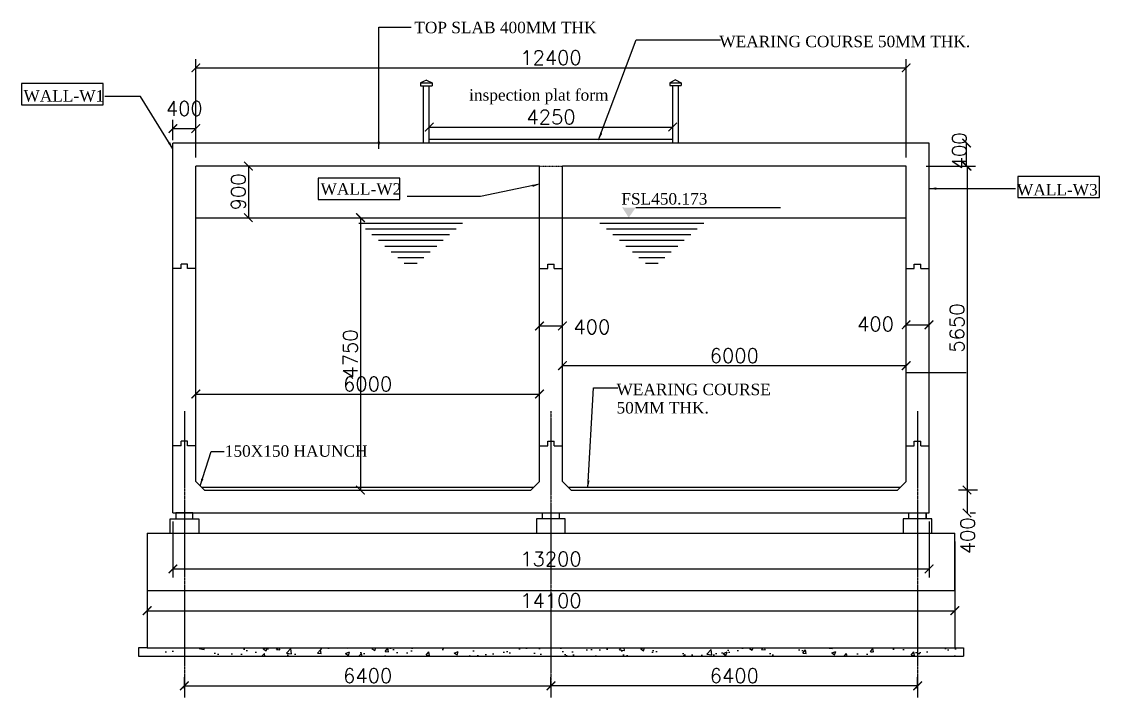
# Model space of a CAD drawing. Header units: inches. Extents: x -400915 to 515323, y 79868 to 577806.
# Drawn here: x 170641 to 189458, y 294539 to 306326 of the extents above; entities that cross this region are included whole.
import ezdxf

# ---------------------------------------------------------------- set-up
doc = ezdxf.new("R2010")
doc.units = ezdxf.units.IN
doc.header["$LTSCALE"] = 0.315
doc.header["$MEASUREMENT"] = 0
doc.linetypes.add('ACAD_ISO03W100', pattern=[30, 12, -18])
doc.linetypes.add('CENTER', pattern=[50.8, 31.75, -6.35, 6.35, -6.35])
doc.layers.get('0').update_dxf_attribs({"color": 9})
for name, color, linetype in [('CL', 5, 'CENTER'), ('rec', 7, 'Continuous'), ('stru', 2, 'Continuous')]:
    doc.layers.add(name, color=color, linetype=linetype)
for name, color, linetype, lineweight in [('crass barrier', 1, 'Continuous', 20), ('DIM', 1, 'Continuous', 20), ('STRUC', 2, 'Continuous', 20)]:
    doc.layers.add(name, color=color, linetype=linetype, lineweight=lineweight)
doc.styles.add('ROMANS', font='ROMANS')
doc.styles.get("Standard").update_dxf_attribs({"font": 'romantic.ttf'})
doc.dimstyles.new('75', dxfattribs={"dimscale": 0, "dimtxt": 2.5, "dimasz": 2.5, "dimexe": 1.5, "dimexo": 1.5, "dimgap": 1, "dimtad": 1, "dimdec": 0, "dimzin": 0, "dimdsep": 46, "dimtxsty": 'ROMANS', "dimblk": 'ARCHTICK', "dimcen": -0.75, "dimclrd": 1, "dimclre": 1, "dimclrt": 3, "dimadec": 0, "dimazin": 0, "dimtfac": 1, "dimtdec": 0, "dimtofl": 0, "dimtmove": 0, "dimatfit": 3, "dimfxl": 1, "dimtolj": 1, "dimtzin": 0, "dimarcsym": 0})
doc.dimstyles.new('kri', dxfattribs={"dimtxt": 150, "dimasz": 125, "dimexe": 0.18, "dimexo": 0.0625, "dimgap": 0.09, "dimtad": 1, "dimdec": 0, "dimrnd": 1, "dimzin": 0, "dimdsep": 46, "dimtxsty": 'Standard', "dimblk": 'OBLIQUE', "dimcen": 0.09, "dimclrd": 1, "dimclre": 5, "dimclrt": 3, "dimadec": 0, "dimazin": 0, "dimtfac": 1, "dimtdec": 0, "dimtofl": 0, "dimtmove": 2, "dimatfit": 3, "dimfxl": 1, "dimtolj": 1, "dimtzin": 0, "dimarcsym": 0})

# ---------------------------------------------------------------- blocks, each defined once
blk = doc.blocks.new('_ArchTick')
at = {"layer": 'crass barrier', "color": 0, "const_width": 0.15}
blk.add_lwpolyline([(-0.5, -0.5), (0.5, 0.5)], dxfattribs=at)
blk = doc.blocks.new('*D61')
at = {"layer": 'Defpoints', "color": 0, "linetype": 'Continuous', "transparency": 16777216}
for p in [(186283, 303806), (187146, 298156), (187479, 298156)]:
    blk.add_point(p, dxfattribs=at)
at = {"layer": 'STRUC', "color": 1, "linetype": 'Continuous', "lineweight": -2, "transparency": 16777216}
for p, q in [((186433, 303806), (187296, 303806)), ((187146, 303806), (187146, 298156)), ((187329, 298156), (186996, 298156))]:
    blk.add_line(p, q, dxfattribs=at)
at = {"layer": 'STRUC', "color": 1, "linetype": 'Continuous', "lineweight": -2, "transparency": 16777216, "xscale": 150, "yscale": 150, "zscale": 150}
for p, rotation in [((187146, 303806), 90), ((187146, 298156), 270)]:
    blk.add_blockref('_ArchTick', p, dxfattribs=dict(at, rotation=rotation))
at = {"layer": 'STRUC', "color": 3, "linetype": 'Continuous', "transparency": 16777216, "insert": (186971, 300981), "char_height": 250, "attachment_point": 5, "rotation": 90, "style": 'ROMANS'}
blk.add_mtext('\\A1;5650', dxfattribs=at)
blk = doc.blocks.new('*D62')
at = {"layer": 'Defpoints', "color": 0, "transparency": 16777216}
for p in [(175447, 303806), (174336, 302906), (174601, 302906)]:
    blk.add_point(p, dxfattribs=at)
at = {"layer": 'stru', "color": 1, "lineweight": -2, "transparency": 16777216}
for p, q in [((175297, 303806), (174451, 303806)), ((174601, 303806), (174601, 302906)), ((174486, 302906), (174751, 302906))]:
    blk.add_line(p, q, dxfattribs=at)
at = {"layer": 'stru', "color": 1, "lineweight": -2, "transparency": 16777216, "xscale": 150, "yscale": 150, "zscale": 150}
for p, rotation in [((174601, 303806), 90), ((174601, 302906), 270)]:
    blk.add_blockref('_ArchTick', p, dxfattribs=dict(at, rotation=rotation))
at = {"layer": 'stru', "color": 3, "transparency": 16777216, "insert": (174426, 303356), "char_height": 250, "attachment_point": 5, "rotation": 90, "style": 'ROMANS'}
blk.add_mtext('\\A1;900', dxfattribs=at)
blk = doc.blocks.new('*D70')
at = {"layer": 'Defpoints', "color": 0, "linetype": 'Continuous', "transparency": 16777216}
for p in [(175806, 302906), (175806, 298156), (176557, 298156)]:
    blk.add_point(p, dxfattribs=at)
at = {"layer": 'STRUC', "color": 1, "linetype": 'Continuous', "lineweight": -2, "transparency": 16777216}
for p, q in [((175956, 302906), (176707, 302906)), ((176557, 302906), (176557, 298156)), ((175956, 298156), (176707, 298156))]:
    blk.add_line(p, q, dxfattribs=at)
at = {"layer": 'STRUC', "color": 1, "linetype": 'Continuous', "lineweight": -2, "transparency": 16777216, "xscale": 150, "yscale": 150, "zscale": 150}
for p, rotation in [((176557, 302906), 90), ((176557, 298156), 270)]:
    blk.add_blockref('_ArchTick', p, dxfattribs=dict(at, rotation=rotation))
at = {"layer": 'STRUC', "color": 3, "linetype": 'Continuous', "transparency": 16777216, "insert": (176382, 300531), "char_height": 250, "attachment_point": 5, "rotation": 90, "style": 'ROMANS'}
blk.add_mtext('\\A1;4750', dxfattribs=at)
blk = doc.blocks.new('*D63')
at = {"layer": 'Defpoints', "color": 0, "linetype": 'Continuous', "transparency": 16777216}
for p in [(182008, 304487), (177758, 304268), (182008, 304206)]:
    blk.add_point(p, dxfattribs=at)
at = {"layer": 'STRUC', "color": 1, "linetype": 'Continuous', "lineweight": -2, "transparency": 16777216}
for p, q in [((177758, 304418), (177758, 304637)), ((177758, 304487), (182008, 304487)), ((182008, 304356), (182008, 304637))]:
    blk.add_line(p, q, dxfattribs=at)
at = {"layer": 'STRUC', "color": 1, "linetype": 'Continuous', "lineweight": -2, "transparency": 16777216, "xscale": 150, "yscale": 150, "zscale": 150, "rotation": 180}
blk.add_blockref('_ArchTick', (177758, 304487), dxfattribs=at)
at = {"layer": 'STRUC', "color": 1, "linetype": 'Continuous', "lineweight": -2, "transparency": 16777216, "xscale": 150, "yscale": 150, "zscale": 150}
blk.add_blockref('_ArchTick', (182008, 304487), dxfattribs=at)
at = {"layer": 'STRUC', "color": 3, "linetype": 'Continuous', "transparency": 16777216, "insert": (179883, 304662), "char_height": 250, "attachment_point": 5, "style": 'ROMANS'}
blk.add_mtext('\\A1;4250', dxfattribs=at)
blk = doc.blocks.new('*D64')
at = {"layer": 'Defpoints', "color": 0, "linetype": 'Continuous', "transparency": 16777216}
for p in [(173683, 304460), (173283, 304106), (173683, 304106)]:
    blk.add_point(p, dxfattribs=at)
at = {"layer": 'STRUC', "color": 1, "linetype": 'Continuous', "lineweight": -2, "transparency": 16777216}
for p, q in [((173283, 304256), (173283, 304610)), ((173283, 304460), (173683, 304460)), ((173683, 304256), (173683, 304610))]:
    blk.add_line(p, q, dxfattribs=at)
at = {"layer": 'STRUC', "color": 1, "linetype": 'Continuous', "lineweight": -2, "transparency": 16777216, "xscale": 150, "yscale": 150, "zscale": 150, "rotation": 180}
blk.add_blockref('_ArchTick', (173283, 304460), dxfattribs=at)
at = {"layer": 'STRUC', "color": 1, "linetype": 'Continuous', "lineweight": -2, "transparency": 16777216, "xscale": 150, "yscale": 150, "zscale": 150}
blk.add_blockref('_ArchTick', (173683, 304460), dxfattribs=at)
at = {"layer": 'STRUC', "color": 3, "linetype": 'Continuous', "transparency": 16777216, "insert": (173483, 304810), "char_height": 250, "attachment_point": 5, "style": 'ROMANS'}
blk.add_mtext('\\A1;400', dxfattribs=at)
blk = doc.blocks.new('*D65')
at = {"layer": 'Defpoints', "color": 0, "linetype": 'Continuous', "transparency": 16777216}
for p in [(179683, 300923), (180083, 301017), (180083, 300923)]:
    blk.add_point(p, dxfattribs=at)
at = {"layer": 'STRUC', "color": 1, "linetype": 'Continuous', "lineweight": -2, "transparency": 16777216}
for p, q in [((179683, 301073), (179683, 301167)), ((180083, 301073), (180083, 301167)), ((179683, 301017), (180083, 301017))]:
    blk.add_line(p, q, dxfattribs=at)
at = {"layer": 'STRUC', "color": 1, "linetype": 'Continuous', "lineweight": -2, "transparency": 16777216, "xscale": 150, "yscale": 150, "zscale": 150, "rotation": 180}
blk.add_blockref('_ArchTick', (179683, 301017), dxfattribs=at)
at = {"layer": 'STRUC', "color": 1, "linetype": 'Continuous', "lineweight": -2, "transparency": 16777216, "xscale": 150, "yscale": 150, "zscale": 150}
blk.add_blockref('_ArchTick', (180083, 301017), dxfattribs=at)
at = {"layer": 'STRUC', "color": 3, "linetype": 'Continuous', "transparency": 16777216, "insert": (180597, 301002), "char_height": 250, "attachment_point": 5, "style": 'ROMANS'}
blk.add_mtext('\\A1;400', dxfattribs=at)
blk = doc.blocks.new('*D66')
at = {"layer": 'Defpoints', "color": 0, "linetype": 'Continuous', "transparency": 16777216}
for p in [(186083, 300881), (186483, 301038), (186483, 300881)]:
    blk.add_point(p, dxfattribs=at)
at = {"layer": 'STRUC', "color": 1, "linetype": 'Continuous', "lineweight": -2, "transparency": 16777216}
for p, q in [((186083, 301031), (186083, 301188)), ((186483, 301031), (186483, 301188)), ((186083, 301038), (186483, 301038))]:
    blk.add_line(p, q, dxfattribs=at)
at = {"layer": 'STRUC', "color": 1, "linetype": 'Continuous', "lineweight": -2, "transparency": 16777216, "xscale": 150, "yscale": 150, "zscale": 150, "rotation": 180}
blk.add_blockref('_ArchTick', (186083, 301038), dxfattribs=at)
at = {"layer": 'STRUC', "color": 1, "linetype": 'Continuous', "lineweight": -2, "transparency": 16777216, "xscale": 150, "yscale": 150, "zscale": 150}
blk.add_blockref('_ArchTick', (186483, 301038), dxfattribs=at)
at = {"layer": 'STRUC', "color": 3, "linetype": 'Continuous', "transparency": 16777216, "insert": (185549, 301052), "char_height": 250, "attachment_point": 5, "style": 'ROMANS'}
blk.add_mtext('\\A1;400', dxfattribs=at)
blk = doc.blocks.new('*D67')
at = {"layer": 'Defpoints', "color": 0, "linetype": 'Continuous', "transparency": 16777216}
for p in [(179883, 294741), (173483, 294539), (179883, 294576)]:
    blk.add_point(p, dxfattribs=at)
at = {"layer": 'STRUC', "color": 1, "linetype": 'Continuous', "lineweight": -2, "transparency": 16777216}
for p, q in [((173483, 294689), (173483, 294891)), ((179883, 294726), (179883, 294891)), ((173483, 294741), (179883, 294741))]:
    blk.add_line(p, q, dxfattribs=at)
at = {"layer": 'STRUC', "color": 1, "linetype": 'Continuous', "lineweight": -2, "transparency": 16777216, "xscale": 150, "yscale": 150, "zscale": 150, "rotation": 180}
blk.add_blockref('_ArchTick', (173483, 294741), dxfattribs=at)
at = {"layer": 'STRUC', "color": 1, "linetype": 'Continuous', "lineweight": -2, "transparency": 16777216, "xscale": 150, "yscale": 150, "zscale": 150}
blk.add_blockref('_ArchTick', (179883, 294741), dxfattribs=at)
at = {"layer": 'STRUC', "color": 3, "linetype": 'Continuous', "transparency": 16777216, "insert": (176683, 294916), "char_height": 250, "attachment_point": 5, "style": 'ROMANS'}
blk.add_mtext('\\A1;6400', dxfattribs=at)
blk = doc.blocks.new('*D71')
at = {"layer": 'Defpoints', "color": 0, "linetype": 'Continuous', "transparency": 16777216}
for p in [(187138, 304206), (187138, 304206), (186493, 303806)]:
    blk.add_point(p, dxfattribs=at)
at = {"layer": 'STRUC', "color": 1, "linetype": 'Continuous', "lineweight": -2, "transparency": 16777216}
for p, q in [((187138, 303806), (187138, 304206)), ((186643, 303806), (187288, 303806))]:
    blk.add_line(p, q, dxfattribs=at)
at = {"layer": 'STRUC', "color": 1, "linetype": 'Continuous', "lineweight": -2, "transparency": 16777216, "xscale": 150, "yscale": 150, "zscale": 150}
for p, rotation in [((187138, 304206), 90), ((187138, 303806), 270)]:
    blk.add_blockref('_ArchTick', p, dxfattribs=dict(at, rotation=rotation))
at = {"layer": 'STRUC', "color": 3, "linetype": 'Continuous', "transparency": 16777216, "insert": (187013, 304072), "char_height": 250, "attachment_point": 5, "rotation": 90, "style": 'ROMANS'}
blk.add_mtext('\\A1;400', dxfattribs=at)
blk = doc.blocks.new('*D68')
at = {"layer": 'Defpoints', "color": 0, "linetype": 'Continuous', "transparency": 16777216}
for p in [(187146, 298156), (187049, 297756), (187146, 297756)]:
    blk.add_point(p, dxfattribs=at)
at = {"layer": 'STRUC', "color": 1, "linetype": 'Continuous', "lineweight": -2, "transparency": 16777216}
for p, q in [((187146, 298156), (187146, 297756)), ((187199, 297756), (187296, 297756))]:
    blk.add_line(p, q, dxfattribs=at)
at = {"layer": 'STRUC', "color": 1, "linetype": 'Continuous', "lineweight": -2, "transparency": 16777216, "xscale": 150, "yscale": 150, "zscale": 150}
for p, rotation in [((187146, 298156), 90), ((187146, 297756), 270)]:
    blk.add_blockref('_ArchTick', p, dxfattribs=dict(at, rotation=rotation))
at = {"layer": 'STRUC', "color": 3, "linetype": 'Continuous', "transparency": 16777216, "insert": (187155, 297359), "char_height": 250, "attachment_point": 5, "rotation": 90, "style": 'ROMANS'}
blk.add_mtext('\\A1;400', dxfattribs=at)
blk = doc.blocks.new('*D72')
at = {"layer": 'Defpoints', "color": 0, "linetype": 'Continuous', "transparency": 16777216}
for p in [(173283, 297756), (186483, 297756), (186483, 296780)]:
    blk.add_point(p, dxfattribs=at)
at = {"layer": 'STRUC', "color": 1, "linetype": 'Continuous', "lineweight": -2, "transparency": 16777216}
for p, q in [((173283, 297606), (173283, 296630)), ((186483, 297606), (186483, 296630)), ((173283, 296780), (186483, 296780))]:
    blk.add_line(p, q, dxfattribs=at)
at = {"layer": 'STRUC', "color": 1, "linetype": 'Continuous', "lineweight": -2, "transparency": 16777216, "xscale": 150, "yscale": 150, "zscale": 150, "rotation": 180}
blk.add_blockref('_ArchTick', (173283, 296780), dxfattribs=at)
at = {"layer": 'STRUC', "color": 1, "linetype": 'Continuous', "lineweight": -2, "transparency": 16777216, "xscale": 150, "yscale": 150, "zscale": 150}
blk.add_blockref('_ArchTick', (186483, 296780), dxfattribs=at)
at = {"layer": 'STRUC', "color": 3, "linetype": 'Continuous', "transparency": 16777216, "insert": (179883, 296955), "char_height": 250, "attachment_point": 5, "style": 'ROMANS'}
blk.add_mtext('\\A1;13200', dxfattribs=at)
blk = doc.blocks.new('*D69')
at = {"layer": 'Defpoints', "color": 0, "linetype": 'Continuous', "transparency": 16777216}
for p in [(179883, 294741), (179883, 294576), (186283, 294540)]:
    blk.add_point(p, dxfattribs=at)
at = {"layer": 'STRUC', "color": 1, "linetype": 'Continuous', "lineweight": -2, "transparency": 16777216}
for p, q in [((179883, 294726), (179883, 294891)), ((186283, 294690), (186283, 294891)), ((186283, 294741), (179883, 294741))]:
    blk.add_line(p, q, dxfattribs=at)
at = {"layer": 'STRUC', "color": 1, "linetype": 'Continuous', "lineweight": -2, "transparency": 16777216, "xscale": 150, "yscale": 150, "zscale": 150, "rotation": 180}
blk.add_blockref('_ArchTick', (179883, 294741), dxfattribs=at)
at = {"layer": 'STRUC', "color": 1, "linetype": 'Continuous', "lineweight": -2, "transparency": 16777216, "xscale": 150, "yscale": 150, "zscale": 150}
blk.add_blockref('_ArchTick', (186283, 294741), dxfattribs=at)
at = {"layer": 'STRUC', "color": 3, "linetype": 'Continuous', "transparency": 16777216, "insert": (183083, 294916), "char_height": 250, "attachment_point": 5, "style": 'ROMANS'}
blk.add_mtext('\\A1;6400', dxfattribs=at)
blk = doc.blocks.new('_Oblique')
at = {"color": 0, "linetype": 'ByBlock', "lineweight": -2}
blk.add_line((-0.5, -0.5), (0.5, 0.5), dxfattribs=at)
blk = doc.blocks.new('*D73')
at = {"layer": 'Defpoints', "color": 0, "linetype": 'Continuous', "transparency": 16777216}
for p in [(179683, 299830), (173683, 299584), (179683, 299584)]:
    blk.add_point(p, dxfattribs=at)
at = {"layer": 'STRUC', "color": 1, "linetype": 'Continuous', "lineweight": -2, "transparency": 16777216}
for p, q in [((173683, 299734), (173683, 299980)), ((179683, 299734), (179683, 299980)), ((173683, 299830), (179683, 299830))]:
    blk.add_line(p, q, dxfattribs=at)
at = {"layer": 'STRUC', "color": 1, "linetype": 'Continuous', "lineweight": -2, "transparency": 16777216, "xscale": 150, "yscale": 150, "zscale": 150, "rotation": 180}
blk.add_blockref('_ArchTick', (173683, 299830), dxfattribs=at)
at = {"layer": 'STRUC', "color": 1, "linetype": 'Continuous', "lineweight": -2, "transparency": 16777216, "xscale": 150, "yscale": 150, "zscale": 150}
blk.add_blockref('_ArchTick', (179683, 299830), dxfattribs=at)
at = {"layer": 'STRUC', "color": 3, "linetype": 'Continuous', "transparency": 16777216, "insert": (176683, 300005), "char_height": 250, "attachment_point": 5, "style": 'ROMANS'}
blk.add_mtext('\\A1;6000', dxfattribs=at)
blk = doc.blocks.new('*D74')
at = {"layer": 'Defpoints', "color": 0, "linetype": 'Continuous', "transparency": 16777216}
for p in [(186083, 300325), (180083, 299937), (186083, 299937)]:
    blk.add_point(p, dxfattribs=at)
at = {"layer": 'STRUC', "color": 1, "linetype": 'Continuous', "lineweight": -2, "transparency": 16777216}
for p, q in [((180083, 300087), (180083, 300475)), ((180083, 300325), (186083, 300325)), ((186083, 300087), (186083, 300475))]:
    blk.add_line(p, q, dxfattribs=at)
at = {"layer": 'STRUC', "color": 1, "linetype": 'Continuous', "lineweight": -2, "transparency": 16777216, "xscale": 150, "yscale": 150, "zscale": 150, "rotation": 180}
blk.add_blockref('_ArchTick', (180083, 300325), dxfattribs=at)
at = {"layer": 'STRUC', "color": 1, "linetype": 'Continuous', "lineweight": -2, "transparency": 16777216, "xscale": 150, "yscale": 150, "zscale": 150}
blk.add_blockref('_ArchTick', (186083, 300325), dxfattribs=at)
at = {"layer": 'STRUC', "color": 3, "linetype": 'Continuous', "transparency": 16777216, "insert": (183083, 300500), "char_height": 250, "attachment_point": 5, "style": 'ROMANS'}
blk.add_mtext('\\A1;6000', dxfattribs=at)
blk = doc.blocks.new('*D75')
at = {"layer": 'Defpoints', "color": 0, "linetype": 'Continuous', "transparency": 16777216}
for p in [(172833, 297406), (186933, 297406), (186933, 296052)]:
    blk.add_point(p, dxfattribs=at)
at = {"layer": 'STRUC', "color": 1, "linetype": 'Continuous', "lineweight": -2, "transparency": 16777216}
for p, q in [((172833, 297256), (172833, 295902)), ((186933, 297256), (186933, 295902)), ((172833, 296052), (186933, 296052))]:
    blk.add_line(p, q, dxfattribs=at)
at = {"layer": 'STRUC', "color": 1, "linetype": 'Continuous', "lineweight": -2, "transparency": 16777216, "xscale": 150, "yscale": 150, "zscale": 150, "rotation": 180}
blk.add_blockref('_ArchTick', (172833, 296052), dxfattribs=at)
at = {"layer": 'STRUC', "color": 1, "linetype": 'Continuous', "lineweight": -2, "transparency": 16777216, "xscale": 150, "yscale": 150, "zscale": 150}
blk.add_blockref('_ArchTick', (186933, 296052), dxfattribs=at)
at = {"layer": 'STRUC', "color": 3, "linetype": 'Continuous', "transparency": 16777216, "insert": (179883, 296227), "char_height": 250, "attachment_point": 5, "style": 'ROMANS'}
blk.add_mtext('\\A1;14100', dxfattribs=at)
blk = doc.blocks.new('*D76')
at = {"layer": 'Defpoints', "color": 0, "linetype": 'Continuous', "transparency": 16777216}
for p in [(186083, 305519), (173683, 303806), (186083, 303806)]:
    blk.add_point(p, dxfattribs=at)
at = {"layer": 'STRUC', "color": 1, "linetype": 'Continuous', "lineweight": -2, "transparency": 16777216}
for p, q in [((173683, 303956), (173683, 305669)), ((186083, 303956), (186083, 305669)), ((173683, 305519), (186083, 305519))]:
    blk.add_line(p, q, dxfattribs=at)
at = {"layer": 'STRUC', "color": 1, "linetype": 'Continuous', "lineweight": -2, "transparency": 16777216, "xscale": 150, "yscale": 150, "zscale": 150, "rotation": 180}
blk.add_blockref('_ArchTick', (173683, 305519), dxfattribs=at)
at = {"layer": 'STRUC', "color": 1, "linetype": 'Continuous', "lineweight": -2, "transparency": 16777216, "xscale": 150, "yscale": 150, "zscale": 150}
blk.add_blockref('_ArchTick', (186083, 305519), dxfattribs=at)
at = {"layer": 'STRUC', "color": 3, "linetype": 'Continuous', "transparency": 16777216, "insert": (179883, 305694), "char_height": 250, "attachment_point": 5, "style": 'ROMANS'}
blk.add_mtext('\\A1;12400', dxfattribs=at)

msp = doc.modelspace()

# ---------------------------------------------------------------- hatches: boundary and pattern name
at = {"ltscale": 0.5}
h = msp.add_hatch(dxfattribs=at)
h.set_pattern_fill('AR-CONC', color=256, scale=100, style=0)
h.set_pattern_definition([(50, (-459.3, -88.34), (717.2602, -62.7521), [75, -825]), (355, (-459.3, -88.34), (-138.7513, 752.1921), [60, -660]), (100.4514, (-399.5, -93.6), (578.5094, 689.4395), [63.7402, -701.1421]), (46.1842, (-459.3, 111.7), (1067.241, -165.519), [112.5, -1237.5]), (96.6356, (-370.4, 97.9), (934.6627, 974.118), [95.6103, -1051.713]), (351.1842, (-459.3, 111.7), (934.662, 974.1186), [90, -990]), (21, (-359.3, 61.66), (596.9071, -402.6189), [75, -825]), (326, (-359.3, 61.66), (243.3153, 725.15), [60, -660]), (71.4514, (-309.55, 28.1), (840.2226, 322.5305), [63.7402, -701.1421]), (37.5, (-459.3, -88.34), (12.15986, 332.89385), [0, -652, 0, -670, 0, -662.5]), (7.5, (-459.3, -88.34), (263.06954, 394.4117), [0, -382, 0, -637, 0, -252.5]), (327.5, (-682.3, -88.34), (533.82244, -22.55487), [0, -250, 0, -780, 0, -1035]), (317.5, (-782.3, -88.34), (583.1862, 100.105), [0, -325, 0, -518, 0, -735])])
h.paths.add_polyline_path([(172833.1, 295405.7), (172683.1, 295405.7), (172683.1, 295255.7), (187083.1, 295255.7), (187083.1, 295405.7)])
at = {"layer": 'rec', "ltscale": 0.5}
h = msp.add_hatch(dxfattribs=at)
h.set_pattern_fill('AR-CONC', color=256, scale=100, style=0)
h.set_pattern_definition([(50, (0, 0), (717.2602, -62.7521), [75, -825]), (355, (0, 0), (-138.7513, 752.1921), [60, -660]), (100.4514, (59.8, -5.2), (578.5094, 689.4395), [63.7402, -701.1421]), (46.1842, (0, 200), (1067.241, -165.519), [112.5, -1237.5]), (96.6356, (88.9, 186.2), (934.6627, 974.118), [95.6103, -1051.713]), (351.1842, (0, 200), (934.662, 974.1186), [90, -990]), (21, (100, 150), (596.9071, -402.6189), [75, -825]), (326, (100, 150), (243.3153, 725.15), [60, -660]), (71.4514, (149.74, 116.45), (840.2226, 322.5305), [63.7402, -701.1421]), (37.5, (0, 0), (12.15986, 332.89385), [0, -652, 0, -670, 0, -662.5]), (7.5, (0, 0), (263.06954, 394.4117), [0, -382, 0, -637, 0, -252.5]), (327.5, (-223, 0), (533.82244, -22.55487), [0, -250, 0, -780, 0, -1035]), (317.5, (-323, 0), (583.1862, 100.105), [0, -325, 0, -518, 0, -735])])
h.paths.add_polyline_path([(172683.1, 295255.7), (187083.1, 295255.7), (187083.1, 295405.7), (172683.1, 295405.7)])

# ---------------------------------------------------------------- linework, layer by layer
msp.add_line((181363.2, 303082.9), (183889.1, 303082.8))
at = {"layer": 'CL', "linetype": 'ByBlock'}
for p, q in [((176423.9, 302905.7), (178381.1, 302905.9)), ((176530.1, 302811.8), (178341, 302811.9)), ((180631.9, 302905.5), (182589.1, 302905.7)), ((180738.2, 302811.6), (182549, 302811.7)), ((176643.3, 302711.8), (178227.8, 302711.9)), ((176756.5, 302611.8), (178114.6, 302611.9)), ((180851.4, 302711.6), (182435.8, 302711.7)), ((180964.6, 302611.6), (182322.7, 302611.7)), ((176869.6, 302511.9), (178001.4, 302511.9)), ((176982.8, 302411.9), (177888.2, 302411.9)), ((181077.6, 302511.7), (182209.5, 302511.7)), ((181190.8, 302411.7), (182096.3, 302411.7)), ((177095.9, 302311.9), (177775.1, 302311.9)), ((177209.1, 302211.9), (177661.9, 302211.9)), ((181304, 302311.7), (181983.1, 302311.7)), ((181417.2, 302211.7), (181869.9, 302211.7)), ((177322.3, 302111.9), (177548.7, 302111.9)), ((181530.4, 302111.7), (181756.7, 302111.7))]:
    msp.add_line(p, q, dxfattribs=at)
at = {"layer": 'CL'}
for p, q in [((173483.1, 299529.8), (173483.1, 294539.1)), ((179883.1, 299529.9), (179883.1, 294539.3)), ((186283.1, 299529.8), (186283.1, 294539.1))]:
    msp.add_line(p, q, dxfattribs=at)
at = {"layer": 'DIM'}
msp.add_solid([(181363.2, 303082.9), (181127.1, 303083.5), (181241, 302905.9)], dxfattribs=at)
at = {"layer": 'rec', "ltscale": 0.5}
msp.add_line((187133.1, 300201.8), (186083.1, 300201.8), dxfattribs=at)
for points in [[(170641.2, 304874.9), (172067.2, 304874.9), (172067.2, 305243.1), (170641.2, 305243.1)], [(175816.7, 303224.1), (177242.7, 303224.1), (177242.7, 303592.3), (175816.7, 303592.3)], [(188031.7, 303257.5), (189457.7, 303257.5), (189457.7, 303625.7), (188031.7, 303625.7)], [(173633.1, 297755.7), (173333.1, 297755.7), (173333.1, 297655.7), (173633.1, 297655.7)], [(186133.1, 297755.7), (186433.1, 297755.7), (186433.1, 297655.7), (186133.1, 297655.7)]]:
    msp.add_lwpolyline(points, close=True, dxfattribs=at)
at = {"layer": 'stru'}
for p, q in [((177708.1, 305305.8), (177608.1, 305255.8)), ((177608.1, 305255.8), (177808.1, 305255.8)), ((177608.1, 305255.8), (177808.1, 305255.8)), ((177608.1, 305255.8), (177608.1, 305205.8)), ((177608.1, 305205.8), (177808.1, 305205.8)), ((177608.1, 305205.8), (177808.1, 305205.8)), ((177658.1, 304205.9), (177658.1, 305205.8)), ((177708.1, 305305.8), (177808.1, 305255.8)), ((177758.1, 304205.9), (177758.1, 305205.8)), ((177808.1, 305255.8), (177808.1, 305205.8)), ((182058.1, 305309.1), (181958.1, 305259.1)), ((181958.1, 305259.1), (182158.1, 305259.1)), ((181958.1, 305259.1), (181958.1, 305209.1)), ((181958.1, 305209.1), (182158.1, 305209.1)), ((182008.1, 304205.8), (182008.1, 305209.1)), ((182058.1, 305309.1), (182158.1, 305259.1)), ((182108.1, 304205.8), (182108.1, 305209.1)), ((182158.1, 305259.1), (182158.1, 305209.1)), ((182008.1, 304267.8), (177758.1, 304267.9)), ((179683.1, 304205.9), (173283.1, 304205.7)), ((173283.1, 297755.7), (173283.1, 304205.7)), ((186183.1, 304205.7), (179683.1, 304205.9)), ((186483.1, 304205.7), (186183.1, 304205.7)), ((186483.1, 297755.7), (186483.1, 304205.7)), ((179683.1, 303805.9), (173683.1, 303805.7)), ((173683.1, 298305.7), (173683.1, 303805.7)), ((179683.1, 298305.9), (179683.1, 303805.9)), ((180083.1, 298305.9), (180083.1, 303805.9)), ((186083.1, 303805.7), (180083.1, 303805.9)), ((186083.1, 298305.7), (186083.1, 303805.7)), ((173683.1, 302905.7), (186083.1, 302905.7)), ((173426, 302017.2), (173426, 302097.1)), ((173540.3, 302017.2), (173540.3, 302097.1)), ((179826, 302017.3), (179826, 302097.3)), ((179940.3, 302017.3), (179940.3, 302097.3)), ((186226, 302017.2), (186226, 302097.1)), ((186340.3, 302017.2), (186340.3, 302097.1)), ((173426, 298928.4), (173426, 299008.4)), ((173540.3, 298928.4), (173540.3, 299008.4)), ((179826, 298928.6), (179826, 299008.6)), ((179940.3, 298928.6), (179940.3, 299008.6)), ((186226, 298928.4), (186226, 299008.4)), ((186340.3, 298928.4), (186340.3, 299008.4)), ((173833.1, 298155.7), (173683.1, 298305.7)), ((179533.1, 298155.9), (179683.1, 298305.9)), ((180083.1, 298305.9), (180233.1, 298155.9)), ((185933.1, 298155.7), (186083.1, 298305.7)), ((173783.1, 298205.7), (179583.1, 298205.9)), ((173833.1, 298155.7), (179533.1, 298155.9)), ((180183.1, 298205.9), (185983.1, 298205.7)), ((180233.1, 298155.9), (185933.1, 298155.7)), ((179733.1, 297655.9), (179733.1, 297755.9)), ((179733.1, 297655.9), (179733.1, 297755.9)), ((180033.1, 297655.9), (180033.1, 297755.9)), ((180033.1, 297655.9), (180033.1, 297755.9)), ((186133.1, 297655.7), (186133.1, 297755.7)), ((186133.1, 297655.7), (186133.1, 297755.7)), ((186433.1, 297655.7), (186433.1, 297755.7)), ((186433.1, 297655.7), (186433.1, 297755.7)), ((173233.1, 297405.7), (173233.1, 297655.7)), ((173233.1, 297655.7), (173733.1, 297655.7)), ((173733.1, 297655.7), (173733.1, 297405.7)), ((180133.1, 297655.9), (179633.1, 297655.9)), ((179633.1, 297655.9), (179633.1, 297405.9)), ((180133.1, 297405.9), (180133.1, 297655.9)), ((186533.1, 297655.7), (186033.1, 297655.7)), ((186033.1, 297655.7), (186033.1, 297405.7)), ((186533.1, 297405.7), (186533.1, 297655.7)), ((172833.1, 297405.7), (186933.1, 297405.7)), ((172833.1, 297405.7), (172833.1, 296405.7)), ((186933.1, 296405.7), (186933.1, 297405.7)), ((172833.1, 296405.7), (186933.1, 296405.7)), ((172833.1, 296405.7), (172833.1, 295405.7)), ((172833.1, 296405.7), (186933.1, 296405.7)), ((172683.1, 295405.7), (172683.1, 295255.7)), ((172683.1, 295255.7), (187083.1, 295255.7)), ((172833.1, 295405.7), (187083.1, 295405.7))]:
    msp.add_line(p, q, dxfattribs=at)
at = {"layer": 'stru', "linetype": 'ACAD_ISO03W100'}
for p, q in [((173683.1, 303805.7), (173683.1, 303805.7)), ((179683.1, 303805.9), (180083.1, 303805.9))]:
    msp.add_line(p, q, dxfattribs=at)
at = {"layer": 'stru', "ltscale": 0.5}
for p, q in [((173283.1, 297755.7), (186483.1, 297755.7)), ((186933.1, 296405.7), (186933.1, 295405.7)), ((172833.1, 295405.7), (172683.1, 295405.7)), ((187083.1, 295405.7), (187083.1, 295255.7))]:
    msp.add_line(p, q, dxfattribs=at)
at = {"layer": 'stru'}
for points in [[(173426, 302017.2), (173283.1, 302017.2)], [(173540.3, 302097.1), (173426, 302097.1)], [(173683.1, 302017.2), (173540.3, 302017.2)], [(179683.1, 302017.3), (179826, 302017.3)], [(179826, 302097.3), (179940.3, 302097.3)], [(179940.3, 302017.3), (180083.1, 302017.3)], [(186083.1, 302017.2), (186226, 302017.2)], [(186226, 302097.1), (186340.3, 302097.1)], [(186340.3, 302017.2), (186483.1, 302017.2)], [(173540.3, 299008.4), (173426, 299008.4)], [(179826, 299008.6), (179940.3, 299008.6)], [(186226, 299008.4), (186340.3, 299008.4)], [(173426, 298928.4), (173283.1, 298928.4)], [(173683.1, 298928.4), (173540.3, 298928.4)], [(179683.1, 298928.6), (179826, 298928.6)], [(179940.3, 298928.6), (180083.1, 298928.6)], [(186083.1, 298928.4), (186226, 298928.4)], [(186340.3, 298928.4), (186483.1, 298928.4)]]:
    msp.add_lwpolyline(points, dxfattribs=at)

# ---------------------------------------------------------------- texts
for s, p in [('TOP SLAB 400MM THK', (177497.1, 306122.8)), ('WEARING COURSE 50MM THK.', (182821.6, 305879.1)), ('WALL-W1', (170675, 304930.2)), ('inspection plat form', (178453.8, 304947)), ('WALL-W2', (175860.9, 303306.8)), ('FSL450.173', (181111.3, 303134.7)), ('WALL-W3', (188018.3, 303293.9)), ('WEARING COURSE ', (181027.3, 299810.1)), ('50MM THK.', (181027.3, 299491.2)), ('150X150 HAUNCH', (174189.2, 298736.2))]:
    msp.add_text(s, height=200, dxfattribs=at).set_placement(p)

# ---------------------------------------------------------------- dimensions: what is measured, and where the dimension line sits
dim = msp.add_linear_dim(base=(174601.1, 302905.9), p1=(175447.1, 303805.9), p2=(174335.8, 302905.9), angle=90, dimstyle='75', override={"dimscale": 100, "dimasz": 1.5, "dimgap": 0.5, "dimtmove": 2}, dxfattribs=at)
dim.commit()
dim.dimension.update_dxf_attribs({"geometry": '*D62', "text_midpoint": (174426.1, 303355.9)})
at = {"layer": 'STRUC', "linetype": 'Continuous'}
for base, p1, p2, picture, middle in [((186083.1, 305518.8), (173683.1, 303805.7), (186083.1, 303805.7), '*D76', (179883.1, 305693.8)), ((173683.1, 304459.9), (173283.1, 304105.7), (173683.1, 304105.7), '*D64', (173483.1, 304809.9)), ((182008.1, 304487), (177758.1, 304267.9), (182008.1, 304205.8), '*D63', (179883.1, 304662)), ((186083.1, 300324.5), (180083.1, 299937.3), (186083.1, 299937.3), '*D74', (183083.1, 300499.5)), ((179683.1, 299830.3), (173683.1, 299583.9), (179683.1, 299583.9), '*D73', (176683.1, 300005.3)), ((186483.1, 296780), (173283.1, 297755.7), (186483.1, 297755.7), '*D72', (179883.1, 296955)), ((186933.1, 296051.6), (172833.1, 297405.7), (186933.1, 297405.7), '*D75', (179883.1, 296226.6)), ((179883.1, 294741.4), (173483.1, 294539.1), (179883.1, 294575.7), '*D67', (176683.1, 294916.4))]:
    dim = msp.add_linear_dim(base=base, p1=p1, p2=p2, dimstyle='75', override={"dimscale": 100, "dimasz": 1.5, "dimgap": 0.5, "dimtmove": 2}, dxfattribs=at)
    dim.commit()
    dim.dimension.update_dxf_attribs({"geometry": picture, "text_midpoint": middle})
for base, p1, p2, picture, middle in [((187138.2, 304205.7), (186493.1, 303805.7), (187138.2, 304205.7), '*D71', (187013.4, 304072.4)), ((187145.9, 297755.7), (187145.9, 298155.7), (187049, 297755.7), '*D68', (187154.9, 297359.1))]:
    dim = msp.add_linear_dim(base=base, p1=p1, p2=p2, angle=90, dimstyle='75', override={"dimscale": 100, "dimasz": 1.5, "dimgap": 0.5, "dimtmove": 2}, dxfattribs=at)
    dim.commit()
    dim.dimension.update_dxf_attribs({"geometry": picture, "text_midpoint": middle, "dimtype": 160})
for base, p1, p2, angle, picture, middle in [((187145.9, 298155.7), (186283.1, 303805.7), (187478.6, 298155.7), 90, '*D61', (186970.9, 300980.7)), ((176557.4, 298155.7), (175805.8, 302905.7), (175806, 298155.7), 90, '*D70', (176382.4, 300530.7)), ((179883.1, 294741.4), (186283.1, 294539.5), (179883.1, 294575.7), 180, '*D69', (183083.1, 294916.4))]:
    dim = msp.add_linear_dim(base=base, p1=p1, p2=p2, angle=angle, dimstyle='75', override={"dimscale": 100, "dimasz": 1.5, "dimgap": 0.5, "dimtmove": 2}, dxfattribs=at)
    dim.commit()
    dim.dimension.update_dxf_attribs({"geometry": picture, "text_midpoint": middle})
for base, p1, p2, picture, middle in [((180083.1, 301016.7), (179683.1, 300923), (180083.1, 300923), '*D65', (180597.1, 301002.1)), ((186483.1, 301037.8), (186083.1, 300881.2), (186483.1, 300881.2), '*D66', (185549.1, 301052.3))]:
    dim = msp.add_linear_dim(base=base, p1=p1, p2=p2, dimstyle='75', override={"dimscale": 100, "dimasz": 1.5, "dimgap": 0.5, "dimtmove": 2}, dxfattribs=at)
    dim.commit()
    dim.dimension.update_dxf_attribs({"geometry": picture, "text_midpoint": middle, "dimtype": 160})

# ---------------------------------------------------------------- leaders
at = {"layer": 'rec', "ltscale": 0.5}
for points in [[(176878.2, 304108.2), (176878.2, 306229.2), (177440.7, 306229.2)], [(180715, 304262.3), (181371.3, 306007), (182843.2, 306006.8)], [(173283.1, 304105.7), (172717.8, 305017.1), (172092.1, 305017.1)], [(179683.1, 303487.9), (178653.6, 303273.6), (177372.3, 303273.3)], [(186483.1, 303413), (187990, 303413)], [(180528.8, 298193.1), (180626.9, 299937.8), (181048.8, 299937.8)], [(173758.1, 298230.7), (173953.5, 298828.5), (174176.8, 298828.5)]]:
    msp.add_leader(points, dimstyle='kri', override={"dimgap": 0.09, "dimtad": 0}, dxfattribs=at)

doc.saveas('drawing.dxf')
